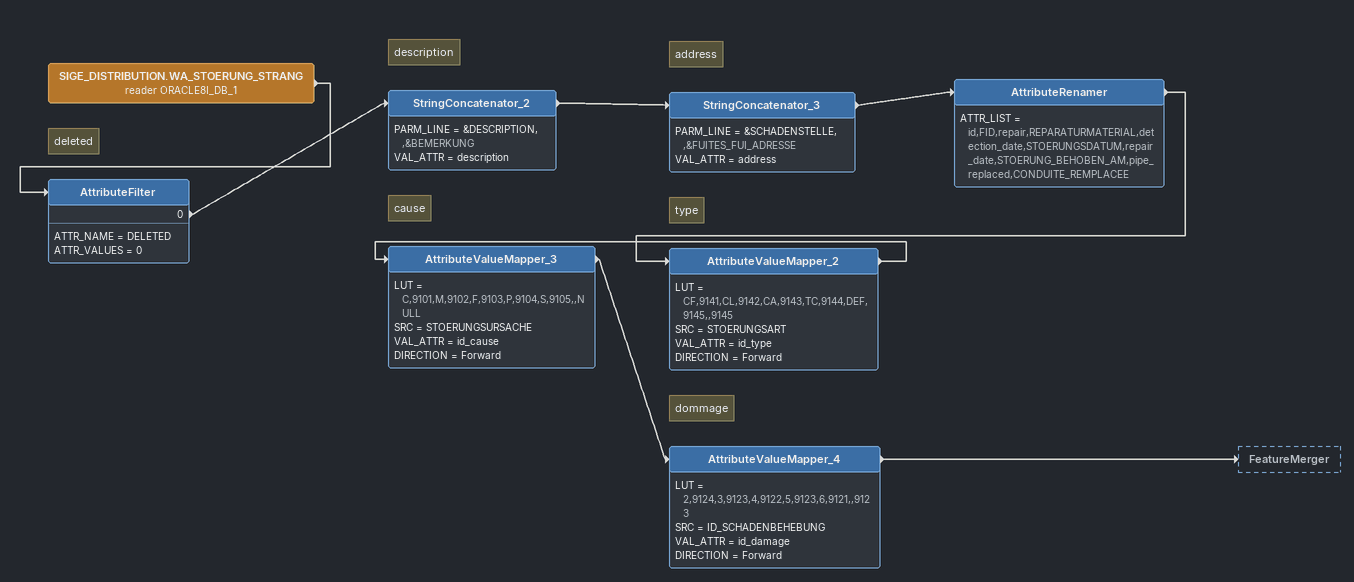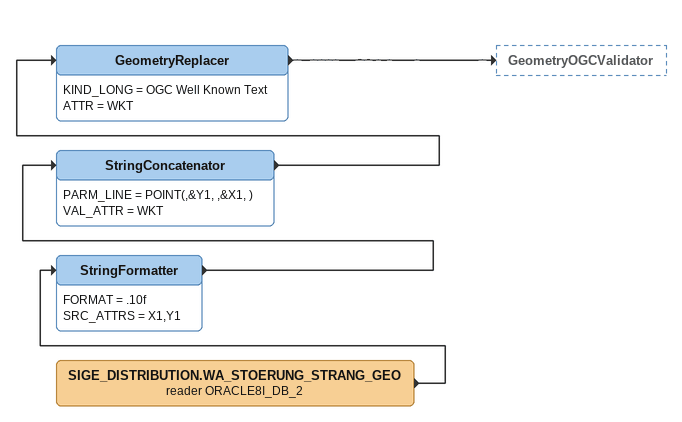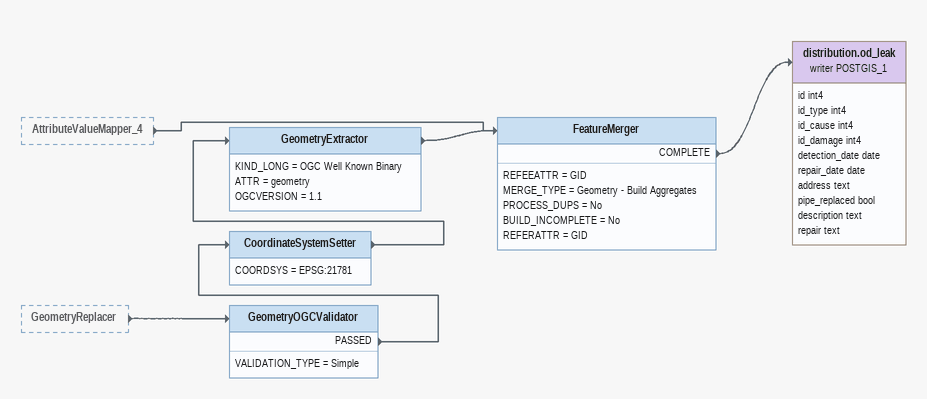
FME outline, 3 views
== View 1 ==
SIGE_DISTRIBUTION.WA_STOERUNG_STRANG (reader ORACLE8I_DB_1)
    -> AttributeFilter
Note: deleted
AttributeFilter
    ATTR_NAME = DELETED
    ATTR_VALUES = 0
    0 -> StringConcatenator_2
Note: description
StringConcatenator_2
    PARM_LINE = &DESCRIPTION, ,&BEMERKUNG
    VAL_ATTR = description
    -> StringConcatenator_3
Note: address
StringConcatenator_3
    PARM_LINE = &SCHADENSTELLE, ,&FUITES_FUI_ADRESSE
    VAL_ATTR = address
    -> AttributeRenamer
AttributeRenamer
    ATTR_LIST = id,FID,repair,REPARATURMATERIAL,detection_date,STOERUNGSDATUM,repair_date,STOERUNG_BEHOBEN_AM,pipe_replaced,CONDUITE_REMPLACEE
    -> AttributeValueMapper_2
Note: type
AttributeValueMapper_2
    LUT = CF,9141,CL,9142,CA,9143,TC,9144,DEF,9145,,9145
    SRC = STOERUNGSART
    VAL_ATTR = id_type
    DIRECTION = Forward
    -> AttributeValueMapper_3
Note: cause
AttributeValueMapper_3
    LUT = C,9101,M,9102,F,9103,P,9104,S,9105,,NULL
    SRC = STOERUNGSURSACHE
    VAL_ATTR = id_cause
    DIRECTION = Forward
    -> AttributeValueMapper_4
Note: dommage
AttributeValueMapper_4
    LUT = 2,9124,3,9123,4,9122,5,9123,6,9121,,9123
    SRC = ID_SCHADENBEHEBUNG
    VAL_ATTR = id_damage
    DIRECTION = Forward
    -> FeatureMerger

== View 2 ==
SIGE_DISTRIBUTION.WA_STOERUNG_STRANG_GEO (reader ORACLE8I_DB_2)
    -> StringFormatter
StringFormatter
    FORMAT = .10f
    SRC_ATTRS = X1,Y1
    -> StringConcatenator
StringConcatenator
    PARM_LINE = POINT(,&Y1, ,&X1, )
    VAL_ATTR = WKT
    -> GeometryReplacer
GeometryReplacer
    KIND_LONG = OGC Well Known Text
    ATTR = WKT
    -> GeometryOGCValidator

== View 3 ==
AttributeValueMapper_4 [outside]
    -> FeatureMerger
GeometryReplacer [outside]
    -> GeometryOGCValidator
GeometryOGCValidator
    VALIDATION_TYPE = Simple
    PASSED -> CoordinateSystemSetter
CoordinateSystemSetter
    COORDSYS = EPSG:21781
    -> GeometryExtractor
GeometryExtractor
    KIND_LONG = OGC Well Known Binary
    ATTR = geometry
    OGCVERSION = 1.1
    -> FeatureMerger
FeatureMerger
    REFEEATTR = GID
    MERGE_TYPE = Geometry - Build Aggregates
    PROCESS_DUPS = No
    BUILD_INCOMPLETE = No
    REFERATTR = GID
    COMPLETE -> distribution.od_leak (writer POSTGIS_1)
distribution.od_leak (writer POSTGIS_1)
    attributes: id int4, id_type int4, id_cause int4, id_damage int4, detection_date date, repair_date date, address text, pipe_replaced bool, description text, repair text
